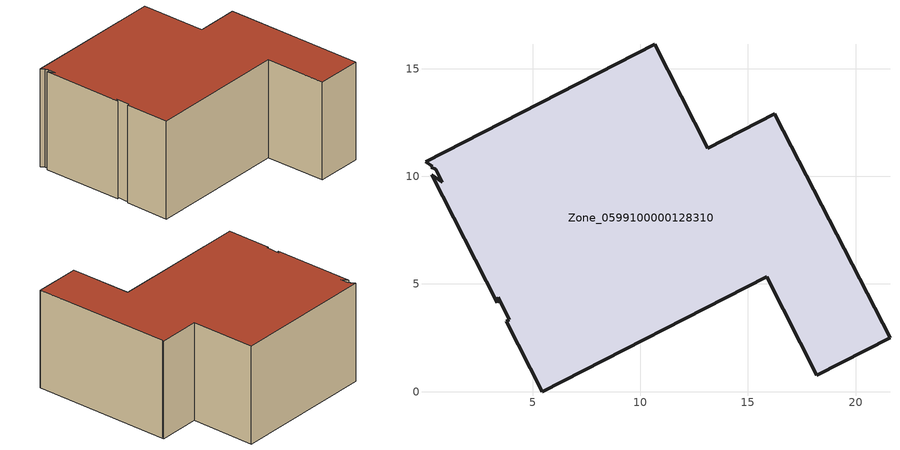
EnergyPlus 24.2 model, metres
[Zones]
Zone_0599100000128310
 floor ground (C_G): 18.2,0.77 15.87,5.33 5.46,0 3.79,3.27 3.92,3.34 3.4,4.39 3.35,4.12 0.31,10.07 0.81,9.73 0.51,10.34 0.29,10.43 0.34,10.48 0.03,10.68 10.67,16.13 13.14,11.31 16.24,12.9 16.3,12.79 21.6,2.51 z0
 wall outside (C_F): 15.87,5.33 18.2,0.77 21.6,2.51 16.3,12.79 16.24,12.9 13.14,11.31 10.67,16.13 0.03,10.68 0.34,10.48 0.29,10.43 0.51,10.34 0.81,9.73 0.31,10.07 3.35,4.12 3.4,4.39 3.92,3.34 3.79,3.27 5.46,0 15.87,5.33 z0:8.24
 roof outside (C_R): 16.3,12.79 16.24,12.9 13.14,11.31 10.67,16.13 0.03,10.68 0.34,10.48 0.29,10.43 0.51,10.34 0.81,9.73 0.31,10.07 3.35,4.12 3.4,4.39 3.92,3.34 3.79,3.27 5.46,0 15.87,5.33 18.2,0.77 21.6,2.51 z8.24
[BUILDING]
Pand.0599100000128310: North Axis=0; Terrain=City; Loads Convergence Tolerance Value=0.04; Temperature Convergence Tolerance Value=0.4; Solar Distribution=FullExterior; Maximum Number of Warmup Days=25; Minimum Number of Warmup Days=1
[Site:Location]
Rotterdam.The.Hague.AP_ZH_NLD Design_Conditions: Latitude=51.96; Longitude=4.45; Time Zone=1; Elevation=-4.5
[SITE:GROUNDTEMPERATURE:BUILDINGSURFACE]
18, 18, 18, 18, 18, 18, 18, 18, 18, 18, 18, 18
[MATERIAL] Thermal Absorptance=0.9; Solar Absorptance=0.7; Visible Absorptance=0.7
Name | Roughness | Thickness | Conductivity | Density | Specific Heat
G.D.1992-2005 | MediumSmooth | 0.15 | 0.06 | 540 | 1210
F.D.1992-2005 | Rough | 0.3 | 0.12 | 1920 | 840
R.D.1992-2005 | MediumRough | 0.2 | 0.08 | 1500 | 1000
[CONSTRUCTION]
C_G: G.D.1992-2005
C_F: F.D.1992-2005
C_R: R.D.1992-2005
[ZONE]
Zone_0599100000128310: Type=1; Multiplier=1; Ceiling Height=Autocalculate; Volume=Autocalculate; Floor Area=autocalculate; Part of Total Floor Area=Yes
[ZONEINFILTRATION:DESIGNFLOWRATE]
Infil_Zone_0599100000128310: Zone or ZoneList or Space or SpaceList=Zone_0599100000128310; Schedule=AlwaysOn; Design Flow Rate Calculation Method=Flow/Area; Flow Rate per Floor Area=0.0021; Constant Term Coefficient=1; Temperature Term Coefficient=0; Velocity Term Coefficient=0; Velocity Squared Term Coefficient=0
[HVACTEMPLATE:ZONE:IDEALLOADSAIRSYSTEM]
Zone_0599100000128310: Maximum Heating Supply Air Temperature=50; Minimum Cooling Supply Air Temperature=13; Maximum Heating Supply Air Humidity Ratio=0.0156; Minimum Cooling Supply Air Humidity Ratio=0.0077; Heating Limit=NoLimit; Cooling Limit=NoLimit; Dehumidification Control Type=ConstantSensibleHeatRatio; Cooling Sensible Heat Ratio=0.7; Dehumidification Setpoint=60; Humidification Control Type=None; Humidification Setpoint=30; Outdoor Air Method=None; Outdoor Air Flow Rate per Person=0.00944; Outdoor Air Flow Rate per Zone Floor Area=0; Outdoor Air Flow Rate per Zone=0; Demand Controlled Ventilation Type=None; Outdoor Air Economizer Type=NoEconomizer; Heat Recovery Type=None; Sensible Heat Recovery Effectiveness=0.7; Latent Heat Recovery Effectiveness=0.65
[ZONECONTROL:THERMOSTAT]
ThermostatControl_Zone_0599100000128310: Zone or ZoneList=Zone_0599100000128310; Control Type Schedule=DualSetpointControlType; Control 1=Thermostat_Zone_0599100000128310; Temperature Difference Between Cutout And Setpoint=0
[THERMOSTATSETPOINT:DUALSETPOINT]
Thermostat_Zone_0599100000128310: Heating Setpoint Temperature Schedule=HeatingSetpoint_Zone_0599100000128310; Cooling Setpoint Temperature Schedule=CoolingSetpoint_Zone_0599100000128310
[SCHEDULE:COMPACT]
HeatingSetpoint_Zone_0599100000128310: Through: 12/31, For: AllDays, Until: 24:00, 21
CoolingSetpoint_Zone_0599100000128310: Through: 12/31, For: AllDays, Until: 24:00, 24
DualSetpointControlType: Through: 12/31, For: AllDays, Until: 24:00, 4
AlwaysOn: Through: 12/31, For: AllDays, Until: 24:00, 1
